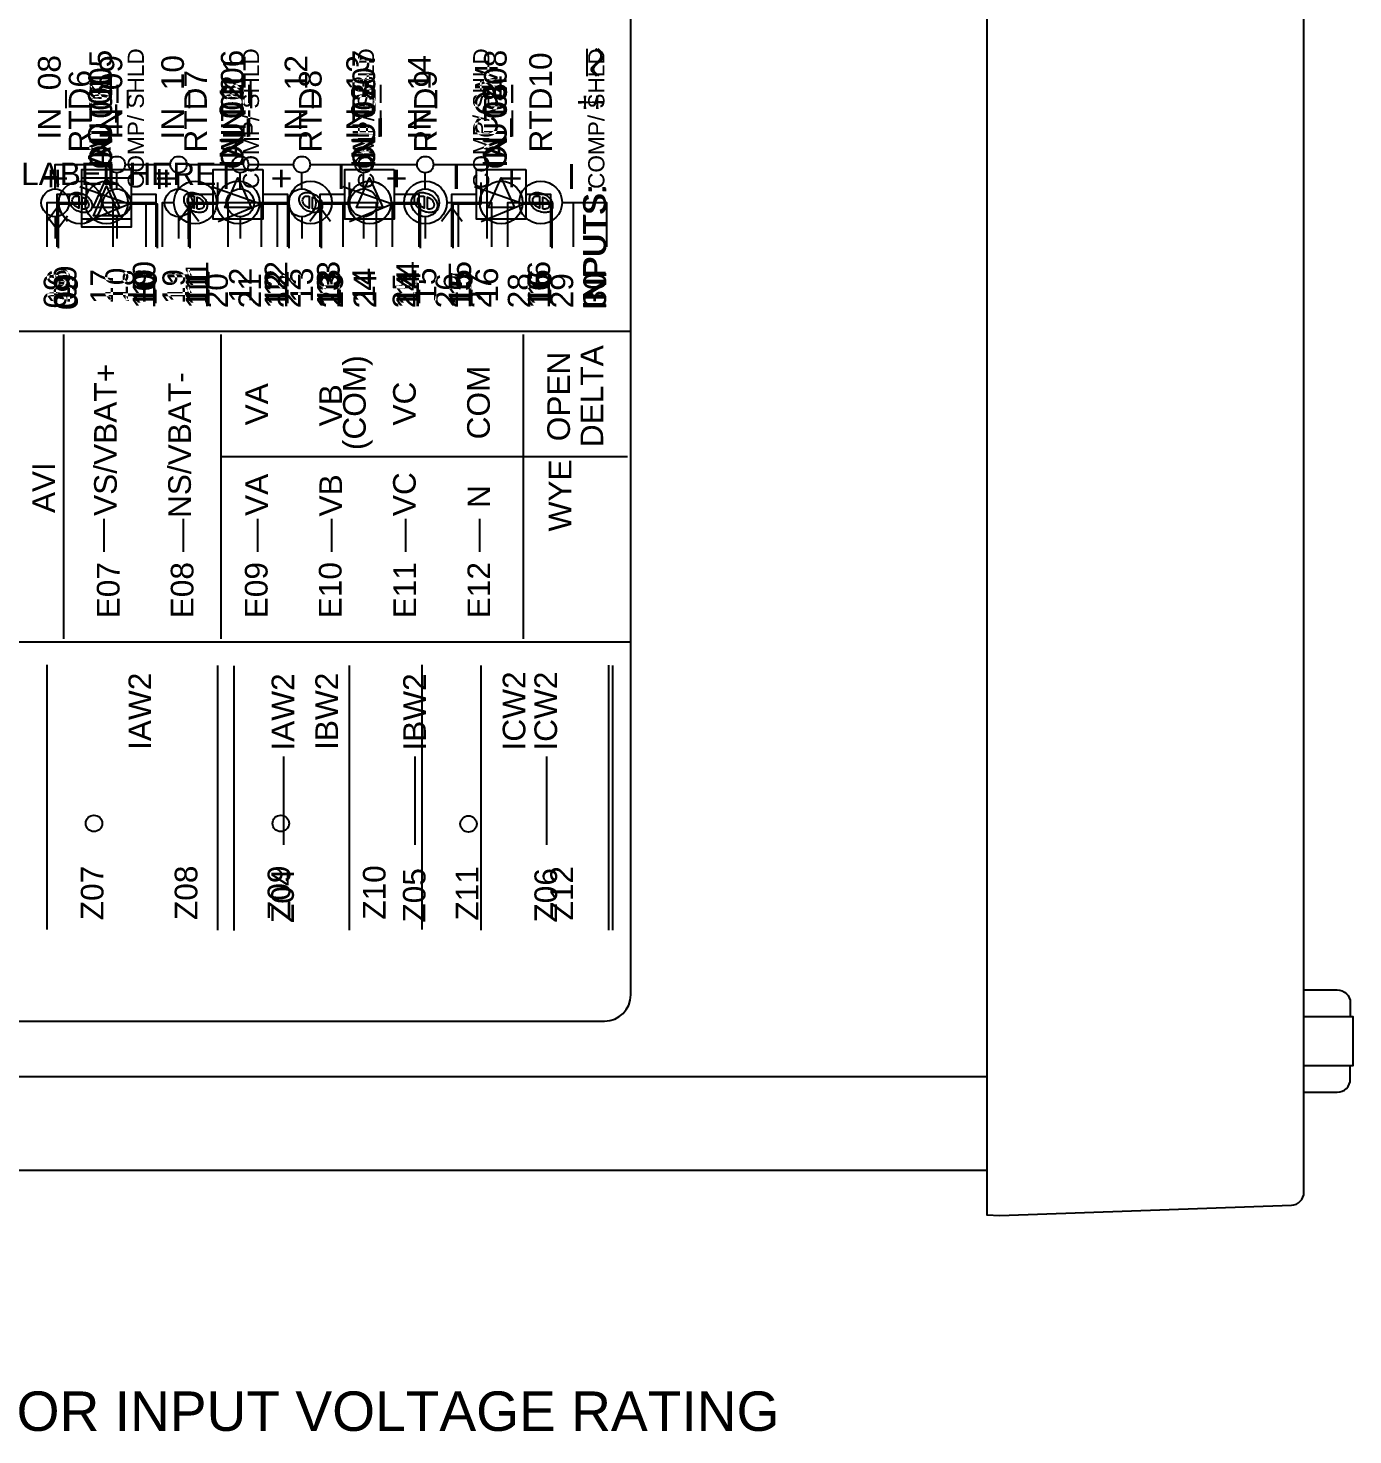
# Model space of a CAD drawing. Extents: x 0.3 to 23.7, y 0.2 to 17.8.
# Drawn here: x 11.698 to 15.726, y 0.765 to 5.042 of the extents above; entities that cross this region are included whole.
import ezdxf

# ---------------------------------------------------------------- set-up
doc = ezdxf.new("R2010")
doc.units = 0
doc.header["$MEASUREMENT"] = 0
for name, color, linetype in [('3_01__0-__EMPTY', 7, 'CONTINUOUS'), ('3_02__B-___3__DI___4__DO__', 7, 'CONTINUOUS'), ('3_03__1-___4__DI___4__DO_E', 7, 'CONTINUOUS'), ('3_04__C-___4__DI___4__DO_F', 7, 'CONTINUOUS'), ('3_05__D-___4__DI___3__DO_E', 7, 'CONTINUOUS'), ('3_06__2A___8__DO__ELECTROM', 7, 'CONTINUOUS'), ('3_07__2B___8__DO__ELECTROM', 7, 'CONTINUOUS'), ('3_08__2C___8__DO_ELECTROME', 7, 'CONTINUOUS'), ('3_09__2D___8__DO_ELECTROME', 7, 'CONTINUOUS'), ('3_10__2G___8__DO_ELECTROME', 7, 'CONTINUOUS'), ('3_11__3-___8__DI', 7, 'CONTINUOUS'), ('3_12__4-___14__DI', 7, 'CONTINUOUS'), ('3_13__6-___4__AI___4__AO__', 7, 'CONTINUOUS'), ('3_14__9-___10__RTD_INPUTS', 7, 'CONTINUOUS'), ('4_01__81__6-PHASE_AC_CURRE', 7, 'CONTINUOUS'), ('4_02__82__6-PHASE_AC_CURRE', 7, 'CONTINUOUS'), ('4_03__85__6-PHASE_AC_CURRE', 7, 'CONTINUOUS'), ('4_04__L0__6-PHASE_ROGOWSKI', 7, 'CONTINUOUS'), ('5_00_____DWG', 7, 'CONTINUOUS')]:
    doc.layers.add(name, color=color, linetype=linetype)
doc.styles.add('ARIAL', font='arial.ttf')

msp = doc.modelspace()

# ---------------------------------------------------------------- linework, layer by layer
at = {"layer": '3_02__B-___3__DI___4__DO__'}
for points in [[(13.3975, 4.8954), (13.3975, 4.9783)], [(12.0115, 4.5863), (12.0115, 4.4363), (11.8615, 4.4363), (11.8615, 4.5863), (12.0115, 4.5863)], [(11.9764, 4.4714), (11.8964, 4.4714), (11.9365, 4.5613), (11.9764, 4.4714)], [(11.7865, 4.3764), (11.7865, 4.5114), (11.8615, 4.5114)], [(12.0115, 4.5114), (12.0866, 4.5114), (12.0866, 4.3764)], [(12.1865, 4.3764), (12.1864, 4.5114), (12.2716, 4.5114)], [(12.4016, 4.5114), (12.4866, 4.5114), (12.4866, 4.3764)], [(12.5864, 4.3764), (12.5864, 4.5114), (12.6716, 4.5114)], [(12.8016, 4.5114), (12.8865, 4.5114), (12.8865, 4.3764)], [(12.9864, 4.3764), (12.9864, 4.5114), (13.0715, 4.5114)], [(13.2015, 4.5114), (13.2865, 4.5114), (13.2865, 4.3764)], [(11.7552, 4.4714), (11.7864, 4.4301), (11.8176, 4.4714)]]:
    msp.add_lwpolyline(points, dxfattribs=at)
msp.add_lwpolyline([(13.4328, 4.8954), (13.4191, 4.9094, -0.328455), (13.4211, 4.9254), (13.4433, 4.9476, 0.339292), (13.4454, 4.9636), (13.4309, 4.9784)], format="xyb", dxfattribs=at)
for centre in [(12.3366, 4.5114), (12.7366, 4.5114), (13.1365, 4.5114)]:
    msp.add_circle(centre, 0.065, dxfattribs=at)
at = {"layer": '3_03__1-___4__DI___4__DO_E'}
for points in [[(13.3975, 4.8954), (13.3975, 4.9783)], [(11.7863, 4.3764), (11.7863, 4.5114), (11.8713, 4.5114)], [(12.0013, 4.5114), (12.0863, 4.5114), (12.0863, 4.3764)], [(12.1864, 4.3764), (12.1864, 4.5114), (12.2714, 4.5114)], [(12.4014, 4.5114), (12.4864, 4.5114), (12.4864, 4.3764)], [(12.5865, 4.3764), (12.5865, 4.5114), (12.6714, 4.5114)], [(12.8015, 4.5114), (12.8864, 4.5114), (12.8864, 4.3764)], [(12.9863, 4.3764), (12.9863, 4.5114), (13.0715, 4.5114)], [(13.2015, 4.5114), (13.2865, 4.5114), (13.2865, 4.3764)]]:
    msp.add_lwpolyline(points, dxfattribs=at)
msp.add_lwpolyline([(13.4328, 4.8954), (13.4191, 4.9094, -0.328455), (13.4211, 4.9254), (13.4433, 4.9476, 0.339292), (13.4454, 4.9636), (13.4309, 4.9784)], format="xyb", dxfattribs=at)
for points in [[(11.9363, 4.5763), (11.9494, 4.575), (11.9616, 4.5712), (11.9727, 4.5652), (11.9823, 4.5573), (11.9902, 4.5477), (11.9962, 4.5366), (12, 4.5244), (12.0013, 4.5113), (12, 4.4982), (11.9962, 4.486), (11.9902, 4.475), (11.9823, 4.4654), (11.9727, 4.4574), (11.9616, 4.4515), (11.9494, 4.4477), (11.9363, 4.4463), (11.9232, 4.4477), (11.911, 4.4515), (11.9, 4.4574), (11.8904, 4.4654), (11.8824, 4.475), (11.8764, 4.486), (11.8727, 4.4982), (11.8713, 4.5113), (11.8727, 4.5244), (11.8764, 4.5366), (11.8824, 4.5477), (11.8904, 4.5573), (11.9, 4.5652), (11.911, 4.5712), (11.9232, 4.575)], [(12.3364, 4.5763), (12.3495, 4.575), (12.3617, 4.5712), (12.3727, 4.5652), (12.3824, 4.5573), (12.3903, 4.5477), (12.3963, 4.5366), (12.4001, 4.5244), (12.4014, 4.5113), (12.4001, 4.4982), (12.3963, 4.486), (12.3903, 4.475), (12.3824, 4.4654), (12.3727, 4.4574), (12.3617, 4.4515), (12.3495, 4.4477), (12.3364, 4.4463), (12.3233, 4.4477), (12.3111, 4.4515), (12.3001, 4.4574), (12.2904, 4.4654), (12.2825, 4.475), (12.2765, 4.486), (12.2727, 4.4982), (12.2714, 4.5113), (12.2727, 4.5244), (12.2765, 4.5366), (12.2825, 4.5477), (12.2904, 4.5573), (12.3001, 4.5652), (12.3111, 4.5712), (12.3233, 4.575)], [(12.7365, 4.5763), (12.7496, 4.575), (12.7618, 4.5712), (12.7728, 4.5652), (12.7824, 4.5573), (12.7904, 4.5477), (12.7964, 4.5366), (12.8001, 4.5244), (12.8015, 4.5113), (12.8001, 4.4982), (12.7964, 4.486), (12.7904, 4.475), (12.7824, 4.4654), (12.7728, 4.4574), (12.7618, 4.4515), (12.7496, 4.4477), (12.7365, 4.4463), (12.7234, 4.4477), (12.7112, 4.4515), (12.7001, 4.4574), (12.6905, 4.4654), (12.6826, 4.475), (12.6766, 4.486), (12.6728, 4.4982), (12.6715, 4.5113), (12.6728, 4.5244), (12.6766, 4.5366), (12.6826, 4.5477), (12.6905, 4.5573), (12.7001, 4.5652), (12.7112, 4.5712), (12.7234, 4.575)], [(13.1365, 4.5763), (13.1496, 4.575), (13.1618, 4.5712), (13.1729, 4.5652), (13.1825, 4.5573), (13.1904, 4.5477), (13.1964, 4.5366), (13.2002, 4.5244), (13.2015, 4.5113), (13.2002, 4.4982), (13.1964, 4.486), (13.1904, 4.475), (13.1825, 4.4654), (13.1729, 4.4574), (13.1618, 4.4515), (13.1496, 4.4477), (13.1365, 4.4463), (13.1234, 4.4477), (13.1112, 4.4515), (13.1002, 4.4574), (13.0906, 4.4654), (13.0826, 4.475), (13.0766, 4.486), (13.0729, 4.4982), (13.0715, 4.5113), (13.0729, 4.5244), (13.0766, 4.5366), (13.0826, 4.5477), (13.0906, 4.5573), (13.1002, 4.5652), (13.1112, 4.5712), (13.1234, 4.575)]]:
    msp.add_lwpolyline(points, close=True, dxfattribs=at)
for centre in [(11.9363, 4.5114), (12.3364, 4.5114), (12.7365, 4.5114), (13.1365, 4.5114)]:
    msp.add_circle(centre, 0.065, dxfattribs=at)
at = {"layer": '3_04__C-___4__DI___4__DO_F'}
for points in [[(13.3975, 4.8953), (13.3975, 4.9783)], [(11.7863, 4.3763), (11.7863, 4.5113), (11.8713, 4.5113)], [(12.0013, 4.5113), (12.0863, 4.5113), (12.0863, 4.3763)], [(12.1864, 4.3763), (12.1864, 4.5113), (12.2714, 4.5113)], [(12.4014, 4.5113), (12.4864, 4.5113), (12.4864, 4.3763)], [(12.5865, 4.3763), (12.5865, 4.5113), (12.6714, 4.5113)], [(12.8015, 4.5113), (12.8864, 4.5113), (12.8864, 4.3763)], [(12.9863, 4.3763), (12.9863, 4.5113), (13.0715, 4.5113)], [(13.2015, 4.5113), (13.2865, 4.5113), (13.2865, 4.3763)]]:
    msp.add_lwpolyline(points, dxfattribs=at)
msp.add_lwpolyline([(13.4265, 4.8953), (13.4127, 4.9093, -0.328455), (13.4148, 4.9253), (13.4369, 4.9476, 0.339292), (13.439, 4.9635), (13.4245, 4.9783)], format="xyb", dxfattribs=at)
for centre in [(11.9363, 4.5113), (12.3364, 4.5113), (12.7365, 4.5113), (13.1363, 4.5113)]:
    msp.add_circle(centre, 0.065, dxfattribs=at)
at = {"layer": '3_05__D-___4__DI___3__DO_E'}
for points in [[(13.3975, 4.8954), (13.3975, 4.9783)], [(11.7863, 4.3764), (11.7863, 4.5114), (11.8713, 4.5114)], [(12.0013, 4.5114), (12.0863, 4.5114), (12.0863, 4.3764)], [(12.1864, 4.3764), (12.1864, 4.5114), (12.2714, 4.5114)], [(12.4014, 4.5114), (12.4864, 4.5114), (12.4864, 4.3764)], [(12.5865, 4.3764), (12.5865, 4.5114), (12.6714, 4.5114)], [(12.8015, 4.5114), (12.8864, 4.5114), (12.8864, 4.3764)], [(12.9863, 4.3764), (12.9863, 4.5114), (13.0715, 4.5114)], [(13.2015, 4.5114), (13.2865, 4.5114), (13.2865, 4.3764)]]:
    msp.add_lwpolyline(points, dxfattribs=at)
msp.add_lwpolyline([(13.4265, 4.8954), (13.4127, 4.9094, -0.328455), (13.4148, 4.9253), (13.4369, 4.9476, 0.339292), (13.439, 4.9636), (13.4245, 4.9783)], format="xyb", dxfattribs=at)
for centre in [(11.9363, 4.5114), (12.3364, 4.5114), (12.7365, 4.5114), (13.1363, 4.5114)]:
    msp.add_circle(centre, 0.065, dxfattribs=at)
at = {"layer": '3_06__2A___8__DO__ELECTROM'}
for points in [[(11.7903, 4.3725), (11.7903, 4.5075), (11.8754, 4.5075)], [(11.8755, 4.4538), (12.0054, 4.5075), (12.0904, 4.5075), (12.0904, 4.3725)], [(12.1903, 4.3725), (12.1903, 4.5075), (12.2754, 4.5075)], [(12.2755, 4.4538), (12.4054, 4.5075), (12.4904, 4.5075), (12.4904, 4.3725)], [(12.5903, 4.3725), (12.5903, 4.5075), (12.6754, 4.5075)], [(12.6754, 4.4538), (12.8054, 4.5075), (12.8904, 4.5075), (12.8904, 4.3725)], [(12.9903, 4.3725), (12.9903, 4.5075), (13.0754, 4.5075)], [(13.0754, 4.4538), (13.2054, 4.5075), (13.2904, 4.5075), (13.2904, 4.3725)]]:
    msp.add_lwpolyline(points, dxfattribs=at)
at = {"layer": '3_07__2B___8__DO__ELECTROM'}
for points in [[(11.7903, 4.3724), (11.7903, 4.5075), (11.8754, 4.5075), (11.8754, 4.5724)], [(11.8554, 4.56), (12.0054, 4.5074), (12.0904, 4.5075), (12.0904, 4.3725)], [(12.1903, 4.3724), (12.1903, 4.5075), (12.2754, 4.5075), (12.2754, 4.5724)], [(12.2554, 4.56), (12.4054, 4.5074), (12.4904, 4.5075), (12.4904, 4.3725)], [(12.5903, 4.3724), (12.5903, 4.5075), (12.6754, 4.5075), (12.6754, 4.5724)], [(12.6554, 4.56), (12.8054, 4.5074), (12.8904, 4.5075), (12.8904, 4.3725)], [(12.9903, 4.3724), (12.9903, 4.5075), (13.0754, 4.5075), (13.0754, 4.5724)], [(13.0554, 4.56), (13.2054, 4.5074), (13.2904, 4.5075), (13.2904, 4.3725)]]:
    msp.add_lwpolyline(points, dxfattribs=at)
at = {"layer": '3_08__2C___8__DO_ELECTROME'}
for points in [[(12.5903, 4.3724), (12.5903, 4.5075), (12.6754, 4.5075), (12.6754, 4.5724)], [(12.6554, 4.56), (12.8054, 4.5074), (12.8904, 4.5075), (12.8904, 4.3725)], [(12.9903, 4.3724), (12.9903, 4.5075), (13.0754, 4.5075), (13.0754, 4.5724)], [(13.0554, 4.56), (13.2054, 4.5074), (13.2904, 4.5075), (13.2904, 4.3725)], [(11.7903, 4.3724), (11.7903, 4.5074), (11.8754, 4.5074)], [(11.8755, 4.4537), (12.0054, 4.5074), (12.0904, 4.5074), (12.0904, 4.3724)], [(12.1903, 4.3724), (12.1903, 4.5074), (12.2754, 4.5074)], [(12.2755, 4.4537), (12.4054, 4.5074), (12.4904, 4.5074), (12.4904, 4.3724)]]:
    msp.add_lwpolyline(points, dxfattribs=at)
at = {"layer": '3_09__2D___8__DO_ELECTROME'}
for points in [[(11.7903, 4.3724), (11.7903, 4.5075), (11.8754, 4.5075), (11.8754, 4.5724)], [(11.8554, 4.56), (12.0055, 4.5074), (12.0904, 4.5075), (12.0904, 4.3725)], [(12.1903, 4.3724), (12.1903, 4.5075), (12.2754, 4.5075), (12.2754, 4.5724)], [(12.2554, 4.56), (12.4054, 4.5074), (12.4904, 4.5075), (12.4904, 4.3725)], [(12.5903, 4.3724), (12.5903, 4.5075), (12.6754, 4.5075), (12.6754, 4.5724)], [(12.6554, 4.56), (12.8054, 4.5074), (12.8904, 4.5075), (12.8904, 4.3725)], [(12.9903, 4.3724), (12.9903, 4.5075), (13.0754, 4.5075), (13.0754, 4.5724)], [(13.0554, 4.56), (13.2054, 4.5074), (13.2904, 4.5075), (13.2904, 4.3725)]]:
    msp.add_lwpolyline(points, dxfattribs=at)
at = {"layer": '3_10__2G___8__DO_ELECTROME'}
for points in [[(11.7903, 4.3724), (11.7903, 4.5075), (11.8754, 4.5075), (11.8754, 4.5724)], [(11.8554, 4.56), (12.0054, 4.5074), (12.0904, 4.5075), (12.0904, 4.3725)], [(12.1903, 4.3724), (12.1903, 4.5075), (12.2754, 4.5075), (12.2754, 4.5724)], [(12.2554, 4.56), (12.4054, 4.5074), (12.4904, 4.5075), (12.4904, 4.3725)], [(12.5903, 4.3724), (12.5903, 4.5075), (12.6754, 4.5075), (12.6754, 4.5724)], [(12.6554, 4.56), (12.8054, 4.5074), (12.8904, 4.5075), (12.8904, 4.3725)], [(12.9902, 4.3724), (12.9902, 4.5075), (13.0753, 4.5075), (13.0753, 4.5724)], [(13.0553, 4.56), (13.2054, 4.5074), (13.2903, 4.5075), (13.2903, 4.3725)]]:
    msp.add_lwpolyline(points, dxfattribs=at)
at = {"layer": '3_11__3-___8__DI'}
for points in [[(13.3977, 4.8954), (13.3977, 4.9783)], [(11.7865, 4.3764), (11.7865, 4.5114), (11.8715, 4.5114)], [(12.0015, 4.5114), (12.0865, 4.5114), (12.0865, 4.3764)], [(12.1866, 4.3764), (12.1866, 4.5114), (12.2716, 4.5114)], [(12.4016, 4.5114), (12.4866, 4.5114), (12.4866, 4.3764)], [(12.5867, 4.3764), (12.5867, 4.5114), (12.6716, 4.5114)], [(12.8017, 4.5114), (12.8867, 4.5114), (12.8867, 4.3764)], [(12.9865, 4.3764), (12.9865, 4.5114), (13.0715, 4.5114)], [(13.2015, 4.5114), (13.2865, 4.5114), (13.2865, 4.3764)]]:
    msp.add_lwpolyline(points, dxfattribs=at)
msp.add_lwpolyline([(13.4267, 4.8954), (13.4129, 4.9094, -0.328455), (13.415, 4.9253), (13.4372, 4.9476, 0.339292), (13.4392, 4.9636), (13.4247, 4.9783)], format="xyb", dxfattribs=at)
for centre in [(11.9365, 4.5114), (12.3366, 4.5114), (12.7367, 4.5114), (13.1365, 4.5114)]:
    msp.add_circle(centre, 0.065, dxfattribs=at)
at = {"layer": '3_12__4-___14__DI'}
for points in [[(13.3975, 4.8954), (13.3975, 4.9783)], [(11.7804, 4.5528), (11.7804, 4.6268), (11.9429, 4.6268)], [(11.9929, 4.6268), (12.1304, 4.6268)], [(12.1804, 4.6268), (12.3179, 4.6268)], [(12.3679, 4.6268), (12.5054, 4.6268)], [(12.5554, 4.6268), (12.6929, 4.6268)], [(12.7429, 4.6268), (12.8804, 4.6268)], [(12.9304, 4.6268), (13.0929, 4.6268), (13.0929, 4.4018)], [(11.9679, 4.5528), (11.9679, 4.6018)], [(12.1554, 4.5528), (12.1554, 4.6018)], [(12.3429, 4.5528), (12.3429, 4.6018)], [(12.5304, 4.5528), (12.5304, 4.6018)], [(12.7179, 4.5528), (12.7179, 4.6018)], [(12.9054, 4.5528), (12.9054, 4.6018)], [(11.7804, 4.4683), (11.7804, 4.4018)], [(11.9679, 4.4683), (11.9679, 4.4018)], [(12.1554, 4.4683), (12.1554, 4.4018)], [(12.3429, 4.4683), (12.3429, 4.4018)], [(12.5304, 4.4683), (12.5304, 4.4018)], [(12.7179, 4.4683), (12.7179, 4.4018)], [(12.9054, 4.4683), (12.9054, 4.4018)]]:
    msp.add_lwpolyline(points, dxfattribs=at)
msp.add_lwpolyline([(13.4265, 4.8954), (13.4127, 4.9094, -0.328455), (13.4148, 4.9253), (13.4369, 4.9476, 0.339292), (13.439, 4.9636), (13.4245, 4.9783)], format="xyb", dxfattribs=at)
for centre, radius in [((11.9679, 4.6268), 0.025), ((12.1554, 4.6268), 0.025), ((12.3429, 4.6268), 0.025), ((12.5304, 4.6268), 0.025), ((12.7179, 4.6268), 0.025), ((12.9054, 4.6268), 0.025), ((11.7804, 4.5105), 0.0422), ((11.9679, 4.5105), 0.0422), ((12.1554, 4.5105), 0.0422), ((12.3429, 4.5105), 0.0422), ((12.5304, 4.5105), 0.0422), ((12.7179, 4.5105), 0.0422), ((12.9054, 4.5105), 0.0422)]:
    msp.add_circle(centre, radius, dxfattribs=at)
at = {"layer": '3_13__6-___4__AI___4__AO__'}
for points in [[(12.0112, 4.6113), (12.0112, 4.4613), (11.8612, 4.4613), (11.8612, 4.6113), (12.0112, 4.6113)], [(11.9761, 4.4963), (11.8961, 4.4963), (11.9361, 4.5863), (11.9761, 4.4963)], [(12.4112, 4.6113), (12.4112, 4.4613), (12.2612, 4.4613), (12.2612, 4.6113), (12.4112, 4.6113)], [(12.3762, 4.4963), (12.2962, 4.4963), (12.3362, 4.5863), (12.3762, 4.4963)], [(12.8113, 4.6113), (12.8113, 4.4613), (12.6613, 4.4613), (12.6613, 4.6113), (12.8113, 4.6113)], [(12.7763, 4.4963), (12.6963, 4.4963), (12.7363, 4.5863), (12.7763, 4.4963)], [(13.2113, 4.6113), (13.2113, 4.4613), (13.0614, 4.4613), (13.0614, 4.6113), (13.2113, 4.6113)], [(13.1763, 4.4963), (13.0963, 4.4963), (13.1363, 4.5863), (13.1763, 4.4963)], [(11.7862, 4.4014), (11.7861, 4.5364), (11.8612, 4.5364)], [(12.0112, 4.5364), (12.0863, 4.5364), (12.0863, 4.4014)], [(12.1862, 4.4014), (12.1861, 4.5364), (12.2612, 4.5364)], [(12.4112, 4.5364), (12.4863, 4.5364), (12.4863, 4.4014)], [(12.5862, 4.4014), (12.5862, 4.5364), (12.6613, 4.5364)], [(12.8113, 4.5364), (12.8864, 4.5364), (12.8864, 4.4014)], [(12.9863, 4.4014), (12.9863, 4.5364), (13.0613, 4.5364)], [(13.2114, 4.5364), (13.2865, 4.5364), (13.2865, 4.4014)], [(11.7549, 4.4551), (11.7862, 4.4964), (11.8174, 4.4551)], [(12.1549, 4.4551), (12.1862, 4.4964), (12.2174, 4.4551)], [(12.555, 4.4551), (12.5862, 4.4964), (12.6174, 4.4551)], [(12.9551, 4.4551), (12.9863, 4.4964), (13.0175, 4.4551)]]:
    msp.add_lwpolyline(points, dxfattribs=at)
at = {"layer": '3_14__9-___10__RTD_INPUTS'}
for points in [[(11.823, 4.5268, -0.143998), (11.828, 4.5361, -0.134668), (11.8373, 4.5411, -0.092608), (11.85, 4.5416, -0.064693), (11.8649, 4.5377, -0.06933), (11.8776, 4.5303, -0.080584), (11.8869, 4.5203, -0.095051), (11.8919, 4.5084, -0.105205), (11.8919, 4.4958, -0.144282), (11.8869, 4.4866, -0.134327), (11.8776, 4.4816, -0.092374), (11.8649, 4.4811, -0.064684), (11.85, 4.485, -0.069188), (11.8373, 4.4924, -0.080393), (11.828, 4.5023, -0.095121), (11.823, 4.5142, -0.105176)], [(12.173, 4.5268, -0.143998), (12.178, 4.5361, -0.134668), (12.1873, 4.5411, -0.092608), (12.2, 4.5416, -0.064693), (12.2149, 4.5377, -0.06933), (12.2276, 4.5303, -0.080584), (12.2369, 4.5203, -0.095051), (12.2419, 4.5084, -0.105205), (12.2419, 4.4958, -0.144282), (12.2369, 4.4866, -0.134327), (12.2276, 4.4816, -0.092374), (12.2149, 4.4811, -0.064684), (12.2, 4.485, -0.069188), (12.1873, 4.4924, -0.080393), (12.178, 4.5023, -0.095121), (12.173, 4.5142, -0.105176)], [(12.523, 4.5268, -0.143998), (12.528, 4.5361, -0.134668), (12.5373, 4.5411, -0.092608), (12.55, 4.5416, -0.064693), (12.5649, 4.5377, -0.06933), (12.5776, 4.5303, -0.080584), (12.5869, 4.5203, -0.095051), (12.5919, 4.5084, -0.105205), (12.5919, 4.4958, -0.144282), (12.5869, 4.4866, -0.134327), (12.5776, 4.4816, -0.092374), (12.5649, 4.4811, -0.064684), (12.55, 4.485, -0.069188), (12.5373, 4.4924, -0.080393), (12.528, 4.5023, -0.095121), (12.523, 4.5142, -0.105176)], [(12.873, 4.5268, -0.143998), (12.878, 4.5361, -0.134668), (12.8873, 4.5411, -0.092608), (12.9, 4.5416, -0.064693), (12.9149, 4.5377, -0.06933), (12.9276, 4.5303, -0.080584), (12.9369, 4.5203, -0.095051), (12.9419, 4.5084, -0.105205), (12.9419, 4.4958, -0.144282), (12.9369, 4.4866, -0.134327), (12.9276, 4.4816, -0.092374), (12.9149, 4.4811, -0.064684), (12.9, 4.485, -0.069188), (12.8873, 4.4924, -0.080393), (12.878, 4.5023, -0.095121), (12.873, 4.5142, -0.105176)], [(13.223, 4.5268, -0.143998), (13.2281, 4.5361, -0.134668), (13.2373, 4.5411, -0.092608), (13.2501, 4.5416, -0.064693), (13.2649, 4.5377, -0.06933), (13.2776, 4.5303, -0.080584), (13.2869, 4.5203, -0.095051), (13.2919, 4.5084, -0.105205), (13.2919, 4.4958, -0.144282), (13.2869, 4.4866, -0.134327), (13.2776, 4.4816, -0.092374), (13.2649, 4.4811, -0.064684), (13.2501, 4.485, -0.069188), (13.2373, 4.4924, -0.080393), (13.2281, 4.5023, -0.095121), (13.223, 4.5142, -0.105176)], [(11.8524, 4.5306), (11.8524, 4.4947), (11.8493, 4.4958, -0.062591), (11.8414, 4.5006, -0.080511), (11.8358, 4.5067, -0.095491), (11.8329, 4.514, -0.097303), (11.8329, 4.5218, -0.142807), (11.8358, 4.5275, -0.135554), (11.8414, 4.5306, -0.08583), (11.8493, 4.5312)], [(11.8624, 4.4919), (11.8624, 4.5277), (11.8655, 4.5267, -0.062591), (11.8734, 4.5219, -0.080511), (11.879, 4.5157, -0.095491), (11.8819, 4.5085, -0.097303), (11.8819, 4.5007, -0.142807), (11.879, 4.495, -0.135554), (11.8734, 4.4919, -0.08583), (11.8655, 4.4913)], [(12.2025, 4.5306), (12.2025, 4.4947), (12.1994, 4.4958, -0.062591), (12.1914, 4.5006, -0.080511), (12.1859, 4.5067, -0.095491), (12.1829, 4.514, -0.097303), (12.1829, 4.5218, -0.142807), (12.1859, 4.5275, -0.135554), (12.1914, 4.5306, -0.08583), (12.1994, 4.5312)], [(12.2125, 4.4919), (12.2125, 4.5277), (12.2156, 4.5267, -0.062591), (12.2235, 4.5219, -0.080511), (12.229, 4.5157, -0.095491), (12.232, 4.5085, -0.097303), (12.232, 4.5007, -0.142807), (12.229, 4.495, -0.135554), (12.2235, 4.4919, -0.08583), (12.2156, 4.4913)], [(12.5525, 4.5306), (12.5525, 4.4947), (12.5494, 4.4958, -0.062591), (12.5415, 4.5006, -0.080511), (12.5359, 4.5067, -0.095491), (12.533, 4.514, -0.097303), (12.533, 4.5218, -0.142807), (12.5359, 4.5275, -0.135554), (12.5415, 4.5306, -0.08583), (12.5494, 4.5312)], [(12.5625, 4.4919), (12.5625, 4.5277), (12.5656, 4.5267, -0.062591), (12.5735, 4.5219, -0.080511), (12.5791, 4.5157, -0.095491), (12.582, 4.5085, -0.097303), (12.582, 4.5007, -0.142807), (12.5791, 4.495, -0.135554), (12.5735, 4.4919, -0.08583), (12.5656, 4.4913)], [(12.9025, 4.5306), (12.9025, 4.4947), (12.8994, 4.4958, -0.062591), (12.8915, 4.5006, -0.080511), (12.8859, 4.5067, -0.095491), (12.883, 4.514, -0.097303), (12.883, 4.5218, -0.142807), (12.8859, 4.5275, -0.135554), (12.8915, 4.5306, -0.08583), (12.8994, 4.5312)], [(12.9125, 4.4919), (12.9125, 4.5277), (12.9156, 4.5267, -0.062591), (12.9235, 4.5219, -0.080511), (12.929, 4.5157, -0.095491), (12.932, 4.5085, -0.097303), (12.932, 4.5007, -0.142807), (12.929, 4.495, -0.135554), (12.9235, 4.4919, -0.08583), (12.9156, 4.4913)], [(13.2525, 4.5306), (13.2525, 4.4947), (13.2494, 4.4958, -0.062591), (13.2415, 4.5006, -0.080511), (13.2359, 4.5067, -0.095491), (13.233, 4.514, -0.097303), (13.233, 4.5218, -0.142807), (13.2359, 4.5275, -0.135554), (13.2415, 4.5306, -0.08583), (13.2494, 4.5312)], [(13.2625, 4.4919), (13.2625, 4.5277), (13.2656, 4.5267, -0.062591), (13.2735, 4.5219, -0.080511), (13.2791, 4.5157, -0.095491), (13.282, 4.5085, -0.097303), (13.282, 4.5007, -0.142807), (13.2791, 4.495, -0.135554), (13.2735, 4.4919, -0.08583), (13.2656, 4.4913)]]:
    msp.add_lwpolyline(points, format="xyb", close=True, dxfattribs=at)
for points in [[(11.7564, 4.3764), (11.7563, 4.5114), (11.7913, 4.5114)], [(11.9213, 4.5114), (12.0564, 4.5114), (12.0564, 4.3764)], [(11.9564, 4.3764), (11.9564, 4.5114)], [(12.1064, 4.3764), (12.1064, 4.5114), (12.1414, 4.5114)], [(12.2714, 4.5114), (12.4064, 4.5114), (12.4064, 4.3764)], [(12.3064, 4.3764), (12.3064, 4.5114)], [(12.4564, 4.3764), (12.4564, 4.5114), (12.4914, 4.5114)], [(12.6214, 4.5114), (12.7564, 4.5114), (12.7564, 4.3764)], [(12.6564, 4.3764), (12.6564, 4.5114)], [(12.8064, 4.3764), (12.8064, 4.5114), (12.8414, 4.5114)], [(12.9714, 4.5114), (13.1064, 4.5114), (13.1064, 4.3764)], [(13.0064, 4.3764), (13.0064, 4.5114)], [(13.1564, 4.3764), (13.1564, 4.5114), (13.1914, 4.5114)], [(13.3214, 4.5114), (13.4564, 4.5114), (13.4564, 4.3764)], [(13.3564, 4.3764), (13.3564, 4.5114)]]:
    msp.add_lwpolyline(points, dxfattribs=at)
for centre in [(11.8563, 4.5114), (12.2064, 4.5114), (12.5564, 4.5114), (12.9064, 4.5114), (13.2564, 4.5114)]:
    msp.add_circle(centre, 0.065, dxfattribs=at)
at = {"layer": '4_01__81__6-PHASE_AC_CURRE'}
for points in [[(11.7563, 2.3014), (11.7563, 3.1064)], [(12.3243, 2.2982), (12.3243, 3.1032)], [(12.895, 3.1064), (12.895, 2.3014)], [(13.463, 3.1048), (13.463, 2.2998)]]:
    msp.add_lwpolyline(points, dxfattribs=at)
for centre in [(11.8983, 2.6241), (12.4663, 2.6241), (13.037, 2.6225)]:
    msp.add_circle(centre, 0.025, dxfattribs=at)
at = {"layer": '4_02__82__6-PHASE_AC_CURRE'}
for points in [[(11.7563, 2.3014), (11.7563, 3.1064)], [(12.3243, 2.2982), (12.3243, 3.1032)], [(12.895, 3.1064), (12.895, 2.3014)], [(13.463, 3.1048), (13.463, 2.2998)]]:
    msp.add_lwpolyline(points, dxfattribs=at)
for centre in [(11.8983, 2.6241), (12.4663, 2.6241), (13.037, 2.6225)]:
    msp.add_circle(centre, 0.025, dxfattribs=at)
at = {"layer": '4_03__85__6-PHASE_AC_CURRE'}
for points in [[(11.7563, 2.3014), (11.7563, 3.1064)], [(12.3243, 2.2982), (12.3243, 3.1032)], [(12.895, 3.1064), (12.895, 2.3014)], [(13.463, 3.1048), (13.463, 2.2998)]]:
    msp.add_lwpolyline(points, dxfattribs=at)
for centre in [(11.8983, 2.6241), (12.4663, 2.6241), (13.037, 2.6225)]:
    msp.add_circle(centre, 0.025, dxfattribs=at)
at = {"layer": '4_04__L0__6-PHASE_ROGOWSKI'}
for points in [[(12.2753, 2.2993), (12.2753, 3.1044)], [(12.6753, 2.2993), (12.6753, 3.1044)], [(13.0753, 2.2993), (13.0753, 3.1044)], [(13.4753, 2.2993), (13.4753, 3.1044)], [(12.4753, 2.5585), (12.4753, 2.8273)], [(12.8753, 2.5585), (12.8753, 2.8273)], [(13.2753, 2.5585), (13.2753, 2.8273)]]:
    msp.add_lwpolyline(points, dxfattribs=at)
at = {"layer": '5_00_____DWG'}
for points in [[(14.6123, 8.9874), (14.6123, 1.434), (14.6523, 1.4326), (15.5388, 1.4635, 0.404026), (15.5768, 1.5029), (15.5768, 8.9185, 0.404026), (15.5388, 8.9579), (14.6523, 8.9888), (14.6123, 8.9874)], [(13.4504, 8.3481), (9.7405, 8.3481, 0.414213), (9.6605, 8.2681), (9.6605, 2.1031, 0.414212), (9.7405, 2.0231), (13.4504, 2.0231, 0.414211), (13.5304, 2.1031), (13.5304, 8.2681, 0.414219)]]:
    msp.add_lwpolyline(points, format="xyb", close=True, dxfattribs=at)
msp.add_lwpolyline([(9.4932, 8.8524), (14.6123, 8.8524), (14.6123, 1.569), (9.4932, 1.569)], close=True, dxfattribs=at)
for points in [[(13.5304, 4.1198), (9.6605, 4.1198)], [(11.8064, 3.1848), (11.8064, 4.1098)], [(12.2844, 4.1098), (12.2844, 3.1848)], [(13.2046, 3.1848), (13.2046, 4.1098)], [(12.2844, 3.7394), (13.5203, 3.7394)], [(11.9287, 3.55), (11.9287, 3.45)], [(12.1698, 3.55), (12.1698, 3.45)], [(12.3953, 3.55), (12.3953, 3.45)], [(12.6201, 3.55), (12.6201, 3.45)], [(12.8457, 3.55), (12.8457, 3.45)], [(13.0709, 3.55), (13.0709, 3.45)], [(13.5304, 3.1748), (9.6605, 3.1748)], [(15.5768, 2.0376), (15.7256, 2.0376), (15.7256, 1.8876), (15.5768, 1.8876)], [(9.4932, 1.8544), (14.6123, 1.8544)]]:
    msp.add_lwpolyline(points, dxfattribs=at)
for points in [[(15.5768, 2.1181), (15.6783, 2.1181, -0.414214), (15.7177, 2.0787), (15.7177, 2.0376)], [(15.5768, 1.8071), (15.6783, 1.8071, 0.414214), (15.7177, 1.8464), (15.7177, 1.8876)]]:
    msp.add_lwpolyline(points, format="xyb", dxfattribs=at)

# ---------------------------------------------------------------- texts
at = {"layer": '3_01__0-__EMPTY', "style": 'ARIAL'}
msp.add_text('PLACE EXPANSION CARD LABEL HERE', height=0.068833, dxfattribs=at).set_placement((10.4479, 4.5642))
at = {"layer": '3_02__B-___3__DI___4__DO__', "style": 'ARIAL'}
for s, height, p in [('AO_01', 0.06883, (11.9492, 4.6163)), ('IN_01', 0.06883, (12.3492, 4.6163)), ('IN_02', 0.06883, (12.7492, 4.6163)), ('IN_03', 0.06883, (13.1492, 4.6163)), ('‡', 0.0688, (13.4424, 4.7895)), ('+', 0.0787, (11.8263, 4.5524)), ('–', 0.0787, (12.1261, 4.5522)), ('INPUTS:', 0.06883, (13.4542, 4.1885)), ('09', 0.06883, (11.8452, 4.1885)), ('10', 0.06883, (12.0852, 4.1885)), ('11', 0.06883, (12.2464, 4.1885)), ('12', 0.06883, (12.4863, 4.1885)), ('13', 0.06883, (12.6452, 4.1885)), ('14', 0.06883, (12.8863, 4.1885)), ('15', 0.06883, (13.0452, 4.1885)), ('16', 0.06883, (13.2852, 4.1885))]:
    msp.add_text(s, height=height, rotation=90, dxfattribs=at).set_placement(p)
at = {"layer": '3_03__1-___4__DI___4__DO_E', "style": 'ARIAL'}
for s, height, p in [('IN_01', 0.06883, (11.9535, 4.6172)), ('IN_01', 0.06883, (11.9535, 4.6169)), ('IN_02', 0.06883, (12.3536, 4.6172)), ('IN_02', 0.06883, (12.3536, 4.6169)), ('IN_03', 0.06883, (12.7535, 4.6172)), ('IN_03', 0.06883, (12.7535, 4.6169)), ('IN_04', 0.06883, (13.1535, 4.6169)), ('IN_04', 0.06883, (13.1535, 4.6172)), ('‡', 0.0688, (13.4424, 4.7895)), ('INPUTS:', 0.06883, (13.4553, 4.1845)), ('INPUTS:', 0.06883, (13.4554, 4.1842)), ('09', 0.06883, (11.8452, 4.1884)), ('09', 0.06883, (11.8452, 4.1883)), ('10', 0.06883, (12.0852, 4.2018)), ('10', 0.06883, (12.0852, 4.2018)), ('11', 0.06883, (12.2463, 4.2018)), ('11', 0.06883, (12.2463, 4.2018)), ('12', 0.06883, (12.4863, 4.2018)), ('12', 0.06883, (12.4863, 4.2018)), ('13', 0.06883, (12.6452, 4.2018)), ('13', 0.06883, (12.6452, 4.2018)), ('14', 0.06883, (12.8863, 4.2018)), ('14', 0.06883, (12.8863, 4.2018)), ('15', 0.06883, (13.0452, 4.2018)), ('15', 0.06883, (13.0452, 4.2018)), ('16', 0.06883, (13.2852, 4.2018)), ('16', 0.06883, (13.2852, 4.2018))]:
    msp.add_text(s, height=height, rotation=90, dxfattribs=at).set_placement(p)
at = {"layer": '3_04__C-___4__DI___4__DO_F', "style": 'ARIAL'}
for s, height, p in [('IN_01', 0.06883, (11.9535, 4.6172)), ('IN_02', 0.06883, (12.3536, 4.6172)), ('IN_03', 0.06883, (12.7535, 4.6172)), ('IN_04', 0.06883, (13.1535, 4.6172)), ('‡', 0.0688, (13.4424, 4.7894)), ('INPUTS:', 0.06883, (13.4553, 4.1845)), ('09', 0.06883, (11.8452, 4.1884)), ('10', 0.06883, (12.0852, 4.2018)), ('11', 0.06883, (12.2463, 4.2018)), ('12', 0.06883, (12.4863, 4.2018)), ('13', 0.06883, (12.6452, 4.2018)), ('14', 0.06883, (12.8863, 4.2018)), ('15', 0.06883, (13.0452, 4.2018)), ('16', 0.06883, (13.2852, 4.2018))]:
    msp.add_text(s, height=height, rotation=90, dxfattribs=at).set_placement(p)
at = {"layer": '3_05__D-___4__DI___3__DO_E', "style": 'ARIAL'}
for s, height, p in [('IN_01', 0.06883, (11.9535, 4.6172)), ('IN_02', 0.06883, (12.3536, 4.6172)), ('IN_03', 0.06883, (12.7535, 4.6172)), ('IN_04', 0.06883, (13.1535, 4.6172)), ('‡', 0.0688, (13.4424, 4.7895)), ('INPUTS:', 0.06883, (13.4553, 4.1845)), ('09', 0.06883, (11.8452, 4.1884)), ('10', 0.06883, (12.0852, 4.2018)), ('11', 0.06883, (12.2463, 4.2018)), ('12', 0.06883, (12.4863, 4.2018)), ('13', 0.06883, (12.6452, 4.2018)), ('14', 0.06883, (12.8863, 4.2018)), ('15', 0.06883, (13.0452, 4.2018)), ('16', 0.06883, (13.2852, 4.2018))]:
    msp.add_text(s, height=height, rotation=90, dxfattribs=at).set_placement(p)
at = {"layer": '3_06__2A___8__DO__ELECTROM', "style": 'ARIAL'}
for s, p in [('OUT_05', (11.9531, 4.6124)), ('OUT_06', (12.3531, 4.6124)), ('OUT_07', (12.753, 4.6124)), ('OUT_08', (13.153, 4.6124)), ('09', (11.8492, 4.1845)), ('10', (12.0892, 4.198)), ('11', (12.2503, 4.198)), ('12', (12.4903, 4.198)), ('13', (12.6492, 4.198)), ('14', (12.8903, 4.198)), ('15', (13.0492, 4.198)), ('16', (13.2892, 4.198))]:
    msp.add_text(s, height=0.06883, rotation=90, dxfattribs=at).set_placement(p)
at = {"layer": '3_07__2B___8__DO__ELECTROM', "style": 'ARIAL'}
for s, p in [('OUT_05', (11.9531, 4.6124)), ('OUT_06', (12.3531, 4.6124)), ('OUT_07', (12.753, 4.6124)), ('OUT_08', (13.153, 4.6124)), ('09', (11.8492, 4.1845)), ('10', (12.0892, 4.1979)), ('11', (12.2503, 4.1979)), ('12', (12.4903, 4.1979)), ('13', (12.6492, 4.1979)), ('14', (12.8903, 4.1979)), ('15', (13.0492, 4.1979)), ('16', (13.2892, 4.1979))]:
    msp.add_text(s, height=0.06883, rotation=90, dxfattribs=at).set_placement(p)
at = {"layer": '3_08__2C___8__DO_ELECTROME', "style": 'ARIAL'}
for s, p in [('OUT_05', (11.9531, 4.6124)), ('OUT_06', (12.3531, 4.6124)), ('OUT_07', (12.753, 4.6124)), ('OUT_08', (13.153, 4.6124)), ('09', (11.8492, 4.1845)), ('10', (12.0892, 4.1979)), ('11', (12.2503, 4.1979)), ('12', (12.4903, 4.1979)), ('13', (12.6492, 4.1979)), ('14', (12.8903, 4.1979)), ('15', (13.0492, 4.1979)), ('16', (13.2892, 4.1979))]:
    msp.add_text(s, height=0.06883, rotation=90, dxfattribs=at).set_placement(p)
at = {"layer": '3_09__2D___8__DO_ELECTROME', "style": 'ARIAL'}
for s, p in [('OUT_05', (11.9531, 4.6124)), ('OUT_06', (12.3531, 4.6124)), ('OUT_07', (12.753, 4.6124)), ('OUT_08', (13.153, 4.6124)), ('09', (11.8492, 4.1845)), ('10', (12.0892, 4.1979)), ('11', (12.2503, 4.1979)), ('12', (12.4903, 4.1979)), ('13', (12.6492, 4.1979)), ('14', (12.8903, 4.1979)), ('15', (13.0492, 4.1979)), ('16', (13.2892, 4.1979))]:
    msp.add_text(s, height=0.06883, rotation=90, dxfattribs=at).set_placement(p)
at = {"layer": '3_10__2G___8__DO_ELECTROME', "style": 'ARIAL'}
for s, p in [('OUT_05', (11.9531, 4.6124)), ('OUT_06', (12.353, 4.6124)), ('OUT_07', (12.753, 4.6124)), ('OUT_08', (13.153, 4.6124)), ('09', (11.8492, 4.1845)), ('10', (12.0892, 4.1979)), ('11', (12.2503, 4.1979)), ('12', (12.4903, 4.1979)), ('13', (12.6492, 4.1979)), ('14', (12.8903, 4.1979)), ('15', (13.0492, 4.1979)), ('16', (13.2892, 4.1979))]:
    msp.add_text(s, height=0.06883, rotation=90, dxfattribs=at).set_placement(p)
at = {"layer": '3_11__3-___8__DI', "style": 'ARIAL'}
for s, height, p in [('IN_05', 0.06883, (11.9537, 4.6172)), ('IN_06', 0.06883, (12.3538, 4.6172)), ('IN_07', 0.06883, (12.7537, 4.6172)), ('IN_08', 0.06883, (13.1537, 4.6172)), ('‡', 0.0688, (13.4426, 4.7895)), ('INPUTS:', 0.06883, (13.4556, 4.1845)), ('09', 0.06883, (11.8454, 4.1884)), ('10', 0.06883, (12.0854, 4.2018)), ('11', 0.06883, (12.2466, 4.2018)), ('12', 0.06883, (12.4865, 4.2018)), ('13', 0.06883, (12.6454, 4.2018)), ('14', 0.06883, (12.8865, 4.2018)), ('15', 0.06883, (13.0454, 4.2018)), ('16', 0.06883, (13.2854, 4.2018))]:
    msp.add_text(s, height=height, rotation=90, dxfattribs=at).set_placement(p)
at = {"layer": '3_12__4-___14__DI', "style": 'ARIAL'}
for s, height, p in [('IN_08', 0.06883, (11.7969, 4.7031)), ('IN_09', 0.06883, (11.9844, 4.7031)), ('IN_10', 0.06883, (12.1719, 4.7031)), ('IN_11', 0.06883, (12.3594, 4.7031)), ('IN_12', 0.06883, (12.5469, 4.7031)), ('IN_13', 0.06883, (12.7344, 4.7031)), ('IN_14', 0.06883, (12.9219, 4.7031)), ('COM', 0.06883, (13.1257, 4.7067)), ('‡', 0.0688, (13.4424, 4.7894)), ('INPUTS:', 0.06883, (13.4542, 4.1856)), ('09', 0.06883, (11.8143, 4.1895)), ('10', 0.06883, (12.0018, 4.2066)), ('11', 0.06883, (12.1904, 4.2066)), ('12', 0.06883, (12.3779, 4.2066)), ('13', 0.06883, (12.5643, 4.2066)), ('14', 0.06883, (12.7529, 4.2066)), ('15', 0.06883, (12.9393, 4.2066)), ('16', 0.06883, (13.1268, 4.2066))]:
    msp.add_text(s, height=height, rotation=90, dxfattribs=at).set_placement(p)
at = {"layer": '3_13__6-___4__AI___4__AO__', "style": 'ARIAL'}
for s, p in [('AI_01', (11.9535, 4.6467)), ('AI_02', (12.3535, 4.6467)), ('AI_03', (12.7535, 4.6467)), ('AI_04', (13.1534, 4.6467)), ('10', (12.0852, 4.2268)), ('11', (12.2463, 4.2268)), ('12', (12.4863, 4.2268)), ('13', (12.6451, 4.2268)), ('14', (12.8862, 4.2268)), ('15', (13.0451, 4.2268)), ('16', (13.2852, 4.2268)), ('09', (11.8452, 4.2134))]:
    msp.add_text(s, height=0.06883, rotation=90, dxfattribs=at).set_placement(p)
at = {"layer": '3_14__9-___10__RTD_INPUTS', "style": 'ARIAL'}
for s, height, p in [('COMP/ SHLD', 0.04917, (12.0501, 4.5527)), ('COMP/ SHLD', 0.04917, (12.4001, 4.5527)), ('COMP/ SHLD', 0.04917, (12.7501, 4.5527)), ('COMP/ SHLD', 0.04917, (13.1001, 4.5527)), ('RTD10', 0.06883, (13.2904, 4.6632)), ('COMP/ SHLD', 0.04917, (13.4501, 4.5527)), ('RTD6', 0.06883, (11.8904, 4.6632)), ('RTD7', 0.06883, (12.2415, 4.6632)), ('RTD8', 0.06883, (12.5904, 4.6632)), ('RTD9', 0.06883, (12.9404, 4.6632)), ('–', 0.0978, (11.9862, 4.5522)), ('–', 0.0978, (12.3362, 4.5522)), ('–', 0.0978, (12.6862, 4.5522)), ('–', 0.0978, (13.0362, 4.5522)), ('–', 0.0978, (13.3862, 4.5522)), ('+', 0.0787, (11.8061, 4.5524)), ('+', 0.0787, (12.1562, 4.5524)), ('+', 0.0787, (12.5061, 4.5524)), ('+', 0.0787, (12.8562, 4.5524)), ('+', 0.0787, (13.2061, 4.5524)), ('16', 0.06883, (11.8253, 4.2024)), ('17', 0.06883, (11.9564, 4.2024)), ('18', 0.06883, (12.0553, 4.2024)), ('19', 0.06883, (12.1753, 4.2024)), ('20', 0.06883, (12.3053, 4.1897)), ('21', 0.06883, (12.4064, 4.1897)), ('22', 0.06883, (12.5264, 4.1897)), ('23', 0.06883, (12.6553, 4.1897)), ('24', 0.06883, (12.7564, 4.1897)), ('25', 0.06883, (12.8753, 4.1897)), ('26', 0.06883, (13.0053, 4.1897)), ('27', 0.06883, (13.1064, 4.1897)), ('28', 0.06883, (13.2253, 4.1897)), ('29', 0.06883, (13.3553, 4.1897)), ('30', 0.06883, (13.4553, 4.1917))]:
    msp.add_text(s, height=height, rotation=90, dxfattribs=at).set_placement(p)
at = {"layer": '4_01__81__6-PHASE_AC_CURRE', "style": 'ARIAL'}
for s, p in [('ICW2', (13.2099, 2.8458)), ('IAW2', (12.0722, 2.8474)), ('IBW2', (12.6402, 2.8474)), ('Z07', (11.9272, 2.3297)), ('Z08', (12.2126, 2.3303)), ('Z09', (12.4952, 2.3305)), ('Z10', (12.7847, 2.3312)), ('Z11', (13.067, 2.3286)), ('Z12', (13.3547, 2.3291))]:
    msp.add_text(s, height=0.06883, rotation=90, dxfattribs=at).set_placement(p)
at = {"layer": '4_02__82__6-PHASE_AC_CURRE', "style": 'ARIAL'}
for s, p in [('ICW2', (13.2099, 2.8458)), ('IAW2', (12.0722, 2.8474)), ('IBW2', (12.6402, 2.8474)), ('Z07', (11.9272, 2.3297)), ('Z08', (12.2126, 2.3303)), ('Z09', (12.4952, 2.3305)), ('Z10', (12.7847, 2.3312)), ('Z11', (13.067, 2.3286)), ('Z12', (13.3547, 2.3291))]:
    msp.add_text(s, height=0.06883, rotation=90, dxfattribs=at).set_placement(p)
at = {"layer": '4_03__85__6-PHASE_AC_CURRE', "style": 'ARIAL'}
for s, p in [('ICW2', (13.2099, 2.8458)), ('IAW2', (12.0722, 2.8474)), ('IBW2', (12.6402, 2.8474)), ('Z07', (11.9272, 2.3297)), ('Z08', (12.2126, 2.3303)), ('Z09', (12.4952, 2.3305)), ('Z10', (12.7847, 2.3312)), ('Z11', (13.067, 2.3286)), ('Z12', (13.3547, 2.3291))]:
    msp.add_text(s, height=0.06883, rotation=90, dxfattribs=at).set_placement(p)
at = {"layer": '4_04__L0__6-PHASE_ROGOWSKI', "style": 'ARIAL'}
for s, p in [('ICW2', (13.3062, 2.8453)), ('IAW2', (12.5073, 2.8453)), ('IBW2', (12.9073, 2.8453)), ('Z04', (12.5062, 2.3211)), ('Z05', (12.9062, 2.3226)), ('Z06', (13.3062, 2.3226))]:
    msp.add_text(s, height=0.06883, rotation=90, dxfattribs=at).set_placement(p)
at = {"layer": '5_00_____DWG', "style": 'ARIAL'}
for s, height, p in [('DELTA', 0.06883, (13.4464, 3.7678)), ('(COM)', 0.06883, (12.7245, 3.7588)), ('OPEN', 0.06883, (13.3453, 3.7857)), ('VS/VBAT+', 0.06883, (11.9676, 3.5588)), ('NS/VBAT-', 0.06883, (12.1929, 3.5523)), ('COM', 0.06883, (13.1017, 3.7914)), ('VA', 0.06883, (12.4272, 3.834)), ('VB', 0.06883, (12.652, 3.8308)), ('VC', 0.06883, (12.8765, 3.8334)), ('WYE', 0.06883, (13.3497, 3.5116)), ('AVI', 0.06846, (11.7795, 3.5677)), ('VA', 0.06883, (12.4272, 3.5587)), ('VB', 0.06883, (12.6524, 3.557)), ('VC', 0.06883, (12.8765, 3.5581)), ('N', 0.0688, (13.1028, 3.5827)), ('E07', 0.06883, (11.976, 3.2475)), ('E08', 0.06883, (12.2007, 3.2475)), ('E09', 0.06883, (12.4261, 3.2475)), ('E10', 0.06883, (12.651, 3.2475)), ('E11', 0.06883, (12.8776, 3.2475)), ('E12', 0.06883, (13.1028, 3.2475))]:
    msp.add_text(s, height=height, rotation=90, dxfattribs=at).set_placement(p)
msp.add_text('‡   SEE DOCUMENTATION FOR INPUT VOLTAGE RATING', height=0.12, dxfattribs=at).set_placement((9.4188, 0.7775))

doc.saveas('drawing.dxf')
